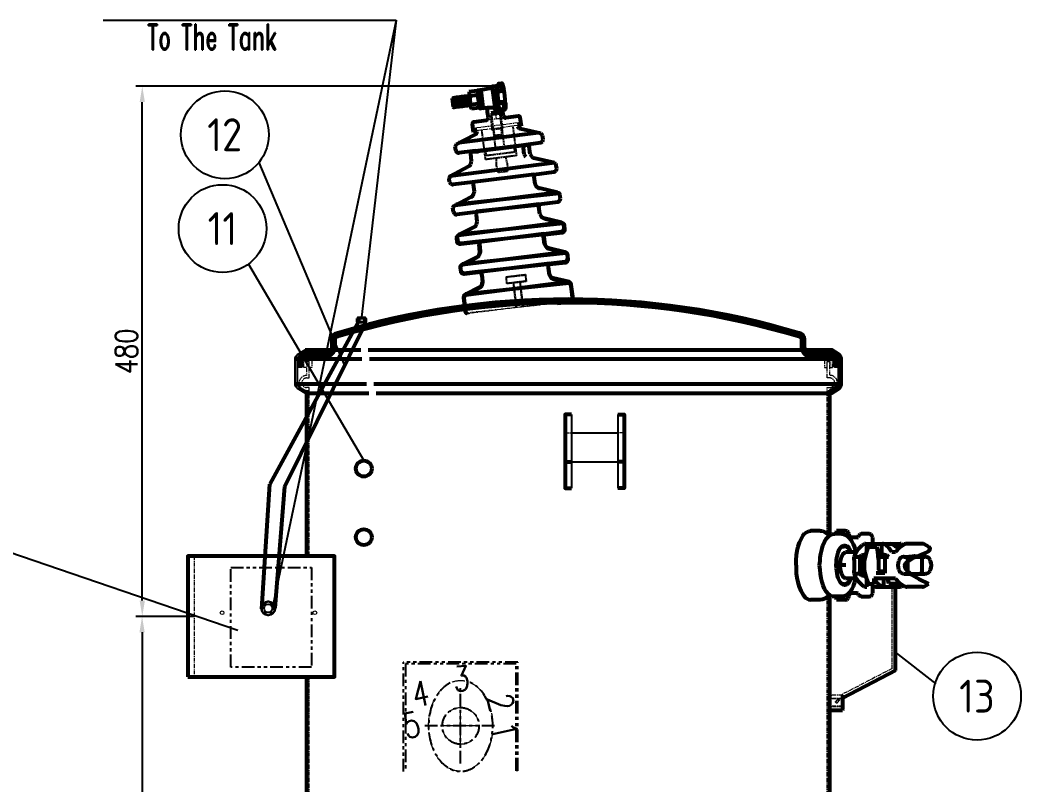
# Model space of a CAD drawing. Header units: millimetres. Extents: x 119255 to 123044, y -8474 to -5474.
# Drawn here: x 120710 to 121659, y -6863 to -6139 of the extents above; entities that cross this region are included whole.
import ezdxf
from ezdxf.enums import TextEntityAlignment as Align

# ---------------------------------------------------------------- set-up
doc = ezdxf.new("R2010")
doc.units = ezdxf.units.MM
doc.header["$LTSCALE"] = 3
for name, pattern in [('ACISOTGB', [9, 4, -1, 1, -1, 1, -1]), ('ACISOTGL', [3, 2, -1]), ('CENTER', [2, 1.25, -0.25, 0.25, -0.25]), ('HIDDEN', [0.375, 0.25, -0.125])]:
    doc.linetypes.add(name, pattern=pattern)
for name, color, linetype in [('2', 3, 'Continuous'), ('A', 3, 'Continuous'), ('D', 11, 'HIDDEN'), ('PL', 5, 'Continuous'), ('S', 254, 'Continuous')]:
    doc.layers.add(name, color=color, linetype=linetype)
for name, color, linetype, lineweight in [('图层1', 1, 'CENTER', 13), ('标注、文本', 3, 'Continuous', 25), ('粗实线', 4, 'Continuous', 53)]:
    doc.layers.add(name, color=color, linetype=linetype, lineweight=lineweight)
doc.styles.add('HC_GBDIM', font='romans', dxfattribs={"width": 0.667, "bigfont": 'gbcbig'})
doc.styles.add('ST_WIN', font='isocp2.shx', dxfattribs={"bigfont": 'hzdxfst.shx'})
doc.styles.add('TH_GBDIM', font='romans.shx', dxfattribs={"width": 0.8, "bigfont": 'gbcbig.shx'})
doc.styles.add('数字与字母', font='romand.shx', dxfattribs={"width": 0.8, "bigfont": 'hztxt.shx'})
doc.dimstyles.new('TH_GBDIM1', dxfattribs={"dimscale": 3, "dimtxt": 3.5, "dimasz": 2.5, "dimexe": 2, "dimexo": 0, "dimgap": 1.5, "dimtad": 1, "dimdec": 1, "dimzin": 0, "dimdsep": 46, "dimtxsty": 'TH_GBDIM', "dimcen": 2.5, "dimclrd": 3, "dimclre": 256, "dimclrt": 2, "dimadec": 0, "dimazin": 0, "dimtfac": 0.714286, "dimtdec": 1, "dimtmove": 0, "dimatfit": 3, "dimfxl": 1, "dimtzin": 0, "dimlwd": -1, "dimlwe": -1, "dimarcsym": 0})

# ---------------------------------------------------------------- blocks, each defined once
blk = doc.blocks.new('*D5')
at = {"layer": 'Defpoints', "color": 0, "transparency": 16777216}
for p in [(120875.49, -6703.82), (120826.11, -7139.46), (120875.49, -7139.46)]:
    blk.add_point(p, dxfattribs=at)
at = {"layer": '标注、文本', "transparency": 16777216}
for p, q in [((120875.49, -6703.82), (120820.11, -6703.82)), ((120875.49, -7139.46), (120820.11, -7139.46))]:
    blk.add_line(p, q, dxfattribs=at)
at = {"layer": '标注、文本', "color": 3, "transparency": 16777216}
blk.add_line((120826.11, -6718.82), (120826.11, -7124.46), dxfattribs=at)
for points in [[(120823.61, -6718.82), (120828.61, -6718.82), (120826.11, -6703.82)], [(120823.61, -7124.46), (120828.61, -7124.46), (120826.11, -7139.46)]]:
    blk.add_solid(points, dxfattribs=at)
at = {"layer": '标注、文本', "color": 2, "transparency": 16777216, "insert": (120811.11, -6921.64), "char_height": 21, "attachment_point": 5, "rotation": 90, "style": 'TH_GBDIM'}
blk.add_mtext('500', dxfattribs=at)
blk = doc.blocks.new('*D6')
at = {"layer": 'Defpoints', "color": 0, "transparency": 16777216}
for p in [(120826.29, -6201.75), (121158.51, -6201.75), (120869.49, -6703.82)]:
    blk.add_point(p, dxfattribs=at)
at = {"layer": '标注、文本', "transparency": 16777216}
for p, q in [((121158.51, -6201.75), (120820.29, -6201.75)), ((120869.49, -6703.82), (120820.29, -6703.82))]:
    blk.add_line(p, q, dxfattribs=at)
at = {"layer": '标注、文本', "color": 3, "transparency": 16777216}
blk.add_line((120826.29, -6688.82), (120826.29, -6216.75), dxfattribs=at)
for points in [[(120823.79, -6216.75), (120828.79, -6216.75), (120826.29, -6201.75)], [(120823.79, -6688.82), (120828.79, -6688.82), (120826.29, -6703.82)]]:
    blk.add_solid(points, dxfattribs=at)
at = {"layer": '标注、文本', "color": 2, "transparency": 16777216, "insert": (120811.29, -6452.79), "char_height": 21, "width": 172.582, "attachment_point": 5, "rotation": 90, "style": 'TH_GBDIM'}
blk.add_mtext('480', dxfattribs=at)
blk = doc.blocks.new('A$C67204ebe')
at = {"layer": 'D'}
for p, q in [((-38.76, 178.03), (-32.93, 147.35)), ((-30.99, 179.56), (-28.4, 166.43)), ((-41.31, 135.36), (-46.82, 163.25)), ((-35.6, 165), (-36.93, 164.74)), ((-34.32, 158.48), (-35.6, 165)), ((-28.4, 166.43), (-28.94, 166.32)), ((-28.94, 166.32), (-27.65, 159.8)), ((-28.4, 166.43), (-28.15, 166.47)), ((-28.15, 166.47), (-24.7, 148.97)), ((-17.89, 168.96), (-12.39, 141.06)), ((-27.65, 159.8), (-34.32, 158.48)), ((-12.39, 141.06), (-41.31, 135.36)), ((-6.94, 20.78), (-2.36, -2.41)), ((-0.79, 21.99), (3.78, -1.19))]:
    blk.add_line(p, q, dxfattribs=at)
for points in [[(-35.61, 182.6), (-39.08, 179.55), (-38.76, 178.03), (-30.99, 179.56), (-31.29, 181.08), (-30.99, 179.56), (-30.2, 179.72), (-27.61, 166.58), (-26.67, 165.95), (-37.56, 163.8), (-36.93, 164.74), (-39.52, 177.88), (-38.76, 178.03)], [(-22.59, 139.05), (-22.37, 137.92), (-20.82, 133.44), (-20.2, 130.3), (-19.94, 127.7), (-19.93, 125.57), (-28.46, 123.89), (-29.61, 126.87), (-30.41, 129.92), (-30.85, 133.57), (-30.9, 136.24), (-31.12, 137.37)]]:
    blk.add_lwpolyline(points, dxfattribs=at)
blk.add_lwpolyline([(-23.08, 147.76), (-34.11, 145.59), (-41.32, 144.16, 0.282875), (-41.88, 143.65, 0.11185), (-41.9, 143.24), (-41.12, 139.26), (-14.06, 144.6), (-14.84, 148.57, 0.414214), (-15.78, 149.2), (-23.16, 147.77)], format="xyb", dxfattribs=at)
blk.add_lwpolyline([(3.86, 29.38), (5.09, 23.15), (-12.85, 19.61), (-14.08, 25.84)], close=True, dxfattribs=at)
for centre, start, end in [((-34.4, 147.06), 281.16, 11.16), ((-23.23, 149.26), 191.16, 281.16)]:
    blk.add_arc(centre, 1.5, start, end, dxfattribs=at)
at = {"layer": '图层1'}
for p, q in [((-35.61, 182.6), (-33.98, 174.34)), ((-12.53, 172.21), (-53.05, 164.36)), ((-24.96, 176.12), (-43, 172.56)), ((-33.98, 174.34), (-24.96, 176.12)), ((-12.89, 169.94), (-13.31, 172.06)), ((-11.87, 168.87), (-12.53, 172.21)), ((-53.05, 164.36), (-52.36, 160.88)), ((-52.26, 164.52), (-51.82, 162.26)), ((-51.82, 162.26), (-12.89, 169.94)), ((36.37, 5.25), (-48.23, -11.46))]:
    blk.add_line(p, q, dxfattribs=at)
at = {"layer": '粗实线', "ltscale": 2}
for p, q in [((-53.93, 199.56), (-61.14, 198.14)), ((-39.91, 203.86), (-36.14, 185.3)), ((-76.9, 191.06), (-75.29, 182.87)), ((-76.38, 190.71), (-74.14, 183.42)), ((-75.75, 191.61), (-73.23, 182.82)), ((-74.86, 191), (-72.61, 183.76)), ((-74.23, 191.94), (-71.67, 183.13)), ((-73.29, 191.31), (-71.09, 184.06)), ((-72.73, 192.21), (-70.14, 183.43)), ((-71.77, 191.61), (-69.52, 184.37)), ((-71.14, 192.55), (-68.58, 183.74)), ((-70.2, 191.92), (-68, 184.67)), ((-69.61, 192.85), (-66.96, 184.1)), ((-68.68, 192.22), (-66.45, 184.97)), ((-68.05, 193.16), (-65.49, 184.35)), ((-67.11, 192.53), (-64.91, 185.28)), ((-66.49, 193.43), (-63.96, 184.65)), ((-65.59, 192.83), (-63.35, 185.59)), ((-64.96, 193.77), (-62.41, 184.96)), ((-61.83, 185.89), (-64.02, 193.14)), ((-63.44, 194.07), (-60.89, 185.26)), ((-62.5, 193.44), (-60.26, 186.19)), ((-61.84, 194.39), (-59.32, 185.57)), ((-61.14, 198.14), (-61.32, 196.48)), ((-61.32, 196.48), (-60.35, 194.17)), ((-53.15, 195.59), (-60.35, 194.17)), ((-52.1, 192.85), (-49.34, 191)), ((-34.52, 194.1), (-33.22, 187.51)), ((-51.57, 187.6), (-58.78, 186.18)), ((-50.79, 183.63), (-57.99, 182.21)), ((-36.14, 185.3), (-35.73, 184.51)), ((-33.22, 187.51), (-33.53, 189.07)), ((-33.53, 189.07), (-33.53, 189.07)), ((-27.36, 177.68), (-28.08, 181.33)), ((-54.86, 170.22), (-43, 172.56)), ((-42.15, 178.56), (-42.47, 180.19)), ((-41.43, 174.91), (-42.15, 178.56)), ((-13.15, 178.45), (-25.01, 176.11)), ((-9.71, 169.3), (-11.27, 177.19)), ((6.57, 163.9), (-67.58, 149.27)), ((-54.57, 160.45), (-56.12, 168.34)), ((-13.13, 168.62), (-9.71, 169.3)), ((9.26, 163.47), (-10.62, 166.67)), ((11.67, 158.24), (10.9, 161.9)), ((-69.91, 147.85), (-52.73, 158.37)), ((-0.95, 152.14), (-57.13, 141.03)), ((-51.15, 161.12), (-54.57, 160.45)), ((-51.36, 142.9), (-5.91, 151.86)), ((-6.01, 151.84), (9.47, 154.95)), ((-70.15, 142.09), (-70.82, 145.78)), ((-51.36, 142.9), (-66.86, 139.89)), ((-5.1, 143.03), (-6.37, 149)), ((0.51, 143.67), (-0.94, 150.67)), ((24.04, 136.7), (-73.56, 117.45)), ((-54.44, 132.83), (-55.75, 139.85)), ((24.04, 136.7), (4.36, 139.95)), ((26.48, 131.59), (25.93, 134.37)), ((-73.56, 117.45), (-56.58, 127.93)), ((5.63, 124.46), (-52.16, 113.03)), ((5.63, 124.46), (23.91, 128.07)), ((-73.87, 111.79), (-74.42, 114.58)), ((7.02, 115.62), (5.64, 122.07)), ((-51.87, 113.12), (-70.16, 109.51)), ((28.79, 109.01), (-67.44, 90.03)), ((-49.8, 104.41), (-50.98, 110.9)), ((28.79, 109.01), (11.4, 111.75)), ((31.96, 103.53), (31.19, 107.2)), ((-67.44, 90.03), (-52.38, 99.16)), ((12.21, 96.78), (-47.37, 85.01)), ((12.21, 96.78), (29.76, 100.27)), ((-68.29, 83.75), (-68.96, 87.44)), ((13.53, 87.51), (12.14, 94.02)), ((-47.45, 85.01), (-65.01, 81.57)), ((34.68, 80.97), (-62.23, 61.85)), ((-45.15, 75.94), (-46.34, 82.48)), ((18.8, 69.05), (-42.23, 56.98)), ((39.81, 53.18), (-56.42, 34.19)), ((26.11, 41.5), (-37.46, 28.96)), ((45.69, 25.18), (-51.23, 6.06))]:
    blk.add_line(p, q, dxfattribs=at)
for points in [[(-50.98, 200.6), (-53.53, 200.1), (-50.21, 183.29), (-47.67, 183.84)], [(-35.73, 183.19), (-35.61, 182.6), (-31.29, 181.08), (-39.08, 179.55)]]:
    blk.add_lwpolyline(points, dxfattribs=at)
for points in [[(-42.47, 180.19), (-42.92, 182.48, 0.216454), (-43.8, 183.71, 0.14676), (-45.27, 184.06), (-47.08, 183.7, -0.216222), (-47.67, 183.84, -0.128385), (-48.01, 184.28), (-51.13, 200.07, -0.236321), (-50.98, 200.6, -0.137645), (-50.38, 200.99), (-40.48, 203.39, 0.118082), (-40.15, 203.56, 0.239241), (-39.88, 204.22, -0.185592), (-39.72, 204.74, -0.149289), (-39.28, 205.05), (-33.83, 206.13), (-34.12, 207.55, -0.162586), (-34.07, 207.86, -0.235181), (-33.63, 208.2), (-31.33, 208.66, -0.193012), (-30.8, 208.56, -0.216479), (-30.65, 208.33), (-29.5, 205.05), (-28.8, 202.54, -0.305966), (-29.2, 201.34, -0.211517), (-30.09, 201.12), (-33.79, 200.23, 0.124352), (-34.88, 199.66), (-33.31, 191.05, 0.232484), (-32.32, 189.92, 0.137631), (-31.19, 189.64), (-29.76, 189.87, -0.226514), (-28.41, 189.47, -0.129294), (-27.38, 185.8)], [(-50.38, 200.99), (-50.32, 200.7), (-50.34, 200.22), (-47.22, 184.39), (-47.04, 184.01), (-46.18, 183.88, -0.005437), (-42.81, 184.49, -0.020315), (-39, 184.79, -0.072791), (-37.05, 184.71, -0.141507), (-36.21, 184.11, -0.078582), (-35.73, 183.19, -0.389074)], [(-34.52, 194.1), (-35.72, 200.18), (-35.82, 200.69, -0.078909), (-35.85, 201.65, -0.002455), (-35.74, 202.57, -0.104269), (-35.26, 203.94, -0.067748), (-33.77, 205.78, -0.137062), (-32.75, 206.31, -0.250439), (-31.86, 206.06, -0.064304), (-31.28, 205.33, -0.207145), (-30.96, 202.9, -0.182921), (-31.64, 201.97, -0.000416), (-33.21, 201.56, 0.26878), (-34.88, 199.66, 0.499102)], [(-33.87, 190.8), (-33.22, 187.51, 0.188465), (-31.55, 184.9, 0.125485), (-29.48, 184.07, 0.148052), (-27.95, 184.32, 0.261104), (-27.38, 185.8, 0.829827)], [(-32.94, 190.51), (-27.99, 191.49, -0.202073), (-26.98, 191.28, -0.189452), (-26.41, 190.43, -0.036985), (-25.98, 184.14, 0.140434)], [(-28.08, 181.33), (-28.43, 183.38), (-26.28, 183.83, 0.076742), (-26.14, 183.88, 0.221032), (-25.98, 184.14, 59.233366)], [(23.87, 55.74, -0.200811), (21.55, 57.18, -0.016019), (20.03, 59.46), (18.59, 66.49, -0.126731), (18.66, 67.77, 0.095852), (18.8, 69.05), (34.93, 72.23, 0.198563), (36.97, 73.59, 0.178497), (37.47, 75.63), (36.81, 78.94, 0.197282), (35.98, 80.2, 0.032544), (34.68, 80.97), (17.37, 83.79)], [(-42.65, 42.61, 0.200811), (-41.05, 44.83, 0.016019), (-40.51, 47.52), (-41.85, 54.56, 0.126731), (-42.4, 55.73, -0.095852), (-43.02, 56.85), (-59.14, 53.67, -0.198563), (-61.55, 54.15, -0.178497), (-62.78, 55.86), (-63.44, 59.17, -0.197282), (-63.14, 60.65, -0.032544), (-62.23, 61.85), (-47.29, 71.04)], [(36.37, 5.25), (49.57, 7.83, 0.264751), (50.38, 8.52, 0.085218), (50.55, 9.55), (47.95, 22.75, 0.130917), (47.27, 24.14, 0.137977), (45.69, 25.18), (30.37, 27.68, -0.196911), (28.04, 29.12, -0.024375), (26.53, 31.41), (25.15, 37.91, -0.086896), (25.08, 39.65, -0.031016), (25.43, 41.38), (40.77, 44.43, 0.221746), (42.45, 45.66, 0.093612), (43, 47.34), (42.32, 51.03, 0.224627), (41.2, 52.59, 0.05176), (39.81, 53.18), (23.87, 55.74)], [(-48.23, -11.46), (-48.23, -11.46, -0.264751), (-49.24, -11.13, -0.085218), (-49.79, -10.25), (-52.4, 2.95, -0.130917), (-52.3, 4.5, -0.137977), (-51.23, 6.06), (-38.01, 14.19, 0.196911), (-36.4, 16.41, 0.024375), (-35.87, 19.1), (-37.06, 25.64, 0.086896), (-37.66, 27.27, 0.031016), (-38.64, 28.74), (-53.99, 25.73, -0.221746), (-56.01, 26.24, -0.093612), (-57.16, 27.58), (-57.93, 31.25, -0.224627), (-57.48, 33.12, -0.05176), (-56.42, 34.19), (-42.65, 42.61)]]:
    blk.add_lwpolyline(points, format="xyb", dxfattribs=at)
for centre, radius, start, end in [((-57.31, 196.83), 4.34, 343.39929, 38.92071), ((-34.43, 201.61), 1.52, 294.65341, 2.43311), ((-80.87, 185.97), 54.64, 4.67536, 17.64464), ((-56.97, 196.9), 4.35, 163.43129, 218.88871), ((-43.52, 193.34), 16.85, 177.17429, 205.14571), ((-68.38, 188.44), 16.83, 357.15819, 25.16181), ((-31.82, 189.41), 1.26, 14.65534, 93.80155), ((-54.61, 184.94), 4.35, 163.43129, 218.88871), ((-54.95, 184.87), 4.34, 343.3994, 38.92053), ((-43.35, 174.35), 1.82, 281.16, 330.05544), ((-44.05, 174.75), 2.63, 330.05544, 3.41055), ((-24.87, 178.53), 2.63, 198.90945, 232.26456), ((-25.36, 177.9), 1.82, 232.26456, 281.16), ((-12.93, 176.6), 1.86, 59.07931, 96.53076), ((-12.75, 176.9), 1.51, 11.16, 59.07931), ((-54.64, 168.63), 1.51, 143.24069, 191.16), ((-54.36, 168.42), 1.86, 105.78924, 143.24069), ((-10.33, 169.7), 3, 201.09295, 238.819), ((-10.06, 170.15), 3.52, 238.819, 260.83793), ((12.16, 166.3), 4.06, 224.35382, 242.44853), ((9.74, 161.66), 1.18, 11.92549, 62.44853), ((-54.57, 161.37), 3.52, 301.48207, 323.501), ((-54.15, 161.06), 3, 323.501, 1.22705), ((-6.61, 151.88), 0.599, 334.93182, 356.47929), ((2.36, 151.44), 3.38, 168.10436, 184.7855), ((8.97, 157.44), 2.54, 281.34168, 330.43717), ((7.85, 158.07), 3.83, 330.43717, 2.42947), ((-69.66, 145.99), 1.18, 139.87147, 190.39451), ((-73.67, 149.37), 4.06, 319.87147, 337.96618), ((-50.82, 143.16), 0.599, 205.84071, 227.38818), ((-54.04, 139.66), 4.16, 10.27593, 47.38818), ((-2.3, 149.87), 4.16, 154.93182, 192.04407), ((7.31, 148.91), 13.73, 205.36936, 217.4953), ((3.08, 151.5), 4.11, 184.7855, 191.76167), ((18.91, 154.01), 21.1, 209.33822, 216.79252), ((-66.55, 143.4), 3.83, 199.89053, 231.88283), ((-67.34, 142.38), 2.54, 231.88283, 280.97832), ((-59.1, 139.32), 3.38, 17.5345, 34.21564), ((-59.79, 139.1), 4.11, 10.55833, 17.5345), ((-75.38, 135.41), 21.1, 345.52748, 352.98178), ((4.95, 143.57), 3.67, 216.79252, 260.6372), ((22.29, 133.2), 3.92, 40.98291, 63.38636), ((22.97, 133.79), 3.02, 11.16, 40.98291), ((-58.51, 131.05), 3.67, 301.6828, 345.52748), ((10.75, 123.34), 5.24, 167.6316, 180.80245), ((23.29, 131.21), 3.21, 281.16, 325.41084), ((23.29, 131.21), 3.21, 325.41084, 6.68919), ((-71.46, 115.16), 3.02, 161.33709, 191.16), ((-70.6, 114.87), 3.92, 138.93364, 161.33709), ((11.66, 123.35), 6.15, 180.80245, 192.0282), ((15.3, 119.37), 9.1, 204.36994, 221.71685), ((-70.78, 112.66), 3.21, 195.63081, 236.90916), ((-70.78, 112.66), 3.21, 236.90916, 281.16), ((-56.18, 110.13), 5.24, 21.51755, 34.6884), ((-57.03, 109.8), 6.15, 10.2918, 21.51755), ((-58.89, 104.73), 9.1, 340.60315, 357.95006), ((12.15, 116.56), 4.88, 221.71685, 261.07914), ((31.23, 113.62), 5.21, 242.13656, 254.88595), ((29.39, 106.82), 1.84, 11.92084, 74.88595), ((-54.91, 103.33), 4.88, 301.24086, 340.60315), ((20.37, 95.02), 8.34, 167.83627, 177.61383), ((17.44, 95.14), 5.41, 177.61383, 192.02578), ((29.25, 102.79), 2.58, 281.24066, 329.31778), ((28.39, 103.31), 3.59, 329.31778, 3.52725), ((-67.16, 87.77), 1.84, 127.43405, 190.39916), ((-71.44, 93.37), 5.21, 307.43405, 320.18344), ((113.9, 153.71), 120.23, 213.40703, 214.70948), ((-64.89, 84.91), 3.59, 198.79275, 233.00222), ((-65.5, 84.1), 2.58, 233.00222, 281.07934), ((-54.33, 80.29), 8.34, 24.70617, 34.48373), ((-51.66, 81.51), 5.41, 10.29422, 24.70617), ((-163.14, 99.06), 120.23, 347.61052, 348.91297), ((17.93, 87.24), 3.49, 214.70948, 260.73725), ((-49.12, 74.01), 3.49, 301.58275, 347.61052)]:
    blk.add_arc(centre, radius, start, end, dxfattribs=at)
for points in [[(-60.35, 194.17), (-61, 193.98), (-61.87, 194.38), (-62.5, 193.44), (-63.44, 194.07), (-64.02, 193.14), (-64.96, 193.77), (-65.59, 192.83), (-66.55, 193.43), (-67.11, 192.53), (-68.05, 193.16), (-68.68, 192.22), (-69.62, 192.85), (-70.2, 191.92), (-71.14, 192.55), (-71.77, 191.61), (-72.73, 192.21), (-73.29, 191.31), (-74.23, 191.94), (-74.86, 191), (-75.81, 191.6), (-76.38, 190.71), (-76.9, 191.06)], [(-58.8, 186.09), (-59.32, 185.57), (-60.26, 186.19), (-60.89, 185.26), (-61.83, 185.89), (-62.41, 184.96), (-63.35, 185.59), (-63.98, 184.65), (-64.91, 185.28), (-65.49, 184.35), (-66.43, 184.98), (-67.06, 184.04), (-68, 184.67), (-68.58, 183.74), (-69.52, 184.37), (-70.15, 183.43), (-71.11, 184.03), (-71.67, 183.13), (-72.61, 183.76), (-73.24, 182.82), (-74.2, 183.42), (-74.79, 182.54), (-75.29, 182.87)], [(-35.73, 184.51), (-34.2, 183.95), (-31.81, 183.71), (-30.19, 183.77), (-28.61, 184.03)]]:
    blk.add_spline(points, degree=3, dxfattribs=at)

msp = doc.modelspace()

# ---------------------------------------------------------------- linework, layer by layer
at = {"color": 7, "linetype": 'Continuous', "lineweight": 15}
for centre in [(120901.91, -6700.35), (120989.91, -6700.35)]:
    msp.add_circle(centre, 1.75, dxfattribs=at)
at = {"layer": '2', "linetype": 'Continuous'}
msp.add_lwpolyline([(120981.66, -6453.16), (120974.57, -6457.59, 0.258618), (120973.16, -6460.14), (120973.16, -6483.69, 0.258618), (120974.57, -6486.23), (120981.66, -6490.66), (120980.6, -6492.36), (120973.51, -6487.93, -0.258618), (120971.16, -6483.69), (120971.16, -6460.14, -0.258618), (120973.51, -6455.9), (120980.6, -6451.47)], format="xyb", close=True, dxfattribs=at)
at = {"layer": 'A'}
msp.add_line((121578.55, -6767.58), (121540.2, -6737.65), dxfattribs=at)
for centre in [(120904.56, -6247.71), (120902.38, -6336.55), (121617.44, -6779.25)]:
    msp.add_circle(centre, 41.58, dxfattribs=at)
at = {"layer": 'D'}
for p, q in [((121177.86, -6387.94), (121180.4, -6411.44)), ((121184.09, -6387.27), (121186.63, -6410.77))]:
    msp.add_line(p, q, dxfattribs=at)
msp.add_lwpolyline([(121189.37, -6380.32), (121190.05, -6386.63), (121171.87, -6388.59), (121171.19, -6382.28)], close=True, dxfattribs=at)
at = {"layer": 'PL', "color": 7, "ltscale": 0.5}
msp.add_lwpolyline([(120945.62, -6689.37), (120951.42, -6692.72), (120951.42, -6699.41), (120945.62, -6702.76), (120939.82, -6699.41), (120939.82, -6692.72)], close=True, dxfattribs=at)
for radius in [6.7, 3.94]:
    msp.add_circle((120945.62, -6696.07), radius, dxfattribs=at)
at = {"layer": '图层1'}
for p, q in [((121219.65, -6407.19), (121133.92, -6416.47)), ((120981.95, -6462.57), (120981.95, -6475.57)), ((121477.94, -6475.48), (121477.94, -6462.48)), ((121227.05, -6529.98), (121233.05, -6529.98)), ((121283.05, -6529.98), (121277.05, -6529.98)), ((120875.49, -6646.82), (120875.49, -6760.82)), ((121536.87, -6753.09), (121536.87, -6675.84)), ((121536.87, -6753.09), (121488.32, -6778.24)), ((121479.74, -6778.24), (121477.94, -6780.04)), ((121490.12, -6781.43), (121477.94, -6781.43)), ((121489.92, -6781.83), (121477.94, -6781.83)), ((121489.92, -6778.24), (121479.74, -6778.24)), ((121485.53, -6781.83), (121483.33, -6784.63)), ((121484.93, -6785.63), (121487.92, -6781.83)), ((121485.93, -6782.23), (121485.73, -6782.43)), ((121486.13, -6782.23), (121485.93, -6782.23)), ((121486.52, -6782.63), (121486.13, -6782.23)), ((121489.92, -6778.24), (121490.12, -6778.44)), ((121490.12, -6781.43), (121489.92, -6781.83)), ((121489.92, -6788.82), (121489.92, -6781.83)), ((121489.92, -6788.82), (121477.94, -6788.82)), ((121490.12, -6789.22), (121477.94, -6789.22)), ((121479.74, -6792.41), (121477.94, -6790.42)), ((121483.53, -6784.43), (121483.33, -6784.63)), ((121483.33, -6784.63), (121483.33, -6784.43)), ((121483.33, -6784.63), (121483.33, -6784.43)), ((121483.33, -6784.83), (121483.33, -6784.63)), ((121483.33, -6784.63), (121484.73, -6785.82)), ((121483.73, -6785.43), (121483.33, -6785.03)), ((121483.73, -6784.03), (121483.53, -6784.43)), ((121484.13, -6783.83), (121483.73, -6784.03)), ((121484.13, -6785.63), (121483.73, -6785.43)), ((121484.33, -6783.43), (121484.13, -6783.83)), ((121484.33, -6785.82), (121484.13, -6785.63)), ((121484.93, -6782.83), (121484.33, -6783.43)), ((121484.73, -6785.82), (121484.33, -6785.82)), ((121484.73, -6785.82), (121484.73, -6785.63)), ((121484.73, -6785.82), (121484.93, -6785.82)), ((121485.13, -6782.83), (121484.93, -6782.83)), ((121484.93, -6785.63), (121485.33, -6785.23)), ((121484.93, -6785.82), (121484.93, -6785.63)), ((121485.33, -6782.63), (121485.13, -6782.83)), ((121485.53, -6782.43), (121485.33, -6782.63)), ((121485.73, -6782.43), (121485.53, -6782.43)), ((121485.53, -6784.83), (121485.73, -6784.63)), ((121485.73, -6784.43), (121485.93, -6784.23)), ((121485.73, -6784.63), (121485.73, -6784.43)), ((121485.93, -6784.03), (121486.13, -6783.83)), ((121485.93, -6784.23), (121485.93, -6784.03)), ((121486.13, -6783.63), (121486.33, -6783.43)), ((121486.13, -6783.83), (121486.13, -6783.63)), ((121486.33, -6783.03), (121486.52, -6782.83)), ((121486.33, -6783.43), (121486.33, -6783.03)), ((121486.52, -6782.83), (121486.52, -6782.63)), ((121490.12, -6789.22), (121489.92, -6788.82))]:
    msp.add_line(p, q, dxfattribs=at)
for points in [[(120981.95, -6462.57), (120981.95, -6468.07), (120979.45, -6468.07), (120979.45, -6461.32, -1), (120986.95, -6461.32), (120986.95, -6468.07), (120984.45, -6468.07), (120984.45, -6462.57)], [(121477.94, -6462.48), (121477.94, -6467.98), (121480.44, -6467.98), (121480.44, -6461.23, 1), (121472.94, -6461.23), (121472.94, -6467.98), (121475.44, -6467.98), (121475.44, -6462.48)]]:
    msp.add_lwpolyline(points, format="xyb", close=True, dxfattribs=at)
for points in [[(120984.44, -6646.82), (120984.44, -6486.98), (120981.94, -6486.98, -1), (120981.94, -6477.98), (120984.44, -6477.98), (120984.44, -6462.48)], [(121475.44, -6625.53), (121475.44, -6486.98), (121477.94, -6486.98, 1), (121477.94, -6477.98), (121475.44, -6477.98), (121475.44, -6462.48)]]:
    msp.add_lwpolyline(points, format="xyb", dxfattribs=at)
msp.add_lwpolyline([(121008.49, -6760.82), (121008.49, -6760.82), (121008.49, -6646.82), (121008.49, -6646.82)], close=True, dxfattribs=at)
for points in [[(121475.44, -7304.59), (121475.44, -6685.23)], [(120984.44, -7082.46), (120984.44, -6760.82)]]:
    msp.add_lwpolyline(points, dxfattribs=at)
for centre, start, end in [((120981.95, -6482.57), 90, 270), ((121477.94, -6482.48), 270, 90)]:
    msp.add_arc(centre, 7, start, end, dxfattribs=at)
at = {"layer": '标注、文本'}
for p, q in [((120789.11, -6139.06), (121066.83, -6139.06)), ((121066.83, -6139.06), (120948.93, -6698.2)), ((121066.83, -6139.06), (121034.01, -6420.34)), ((120936.79, -6273.97), (121018.03, -6466.08)), ((120926.83, -6370.18), (121036.29, -6556.28)), ((121032.17, -6421.81), (121032.17, -6424.7)), ((121036.1, -6421.81), (121036.1, -6424.7)), ((121233.05, -6512.48), (121233.05, -6582.48)), ((121277.05, -6512.48), (121277.05, -6582.48)), ((121233.05, -6529.98), (121277.05, -6529.98)), ((121233.05, -6557.48), (121277.05, -6557.48)), ((120630.22, -6618.71), (120916.75, -6716.85))]:
    msp.add_line(p, q, dxfattribs=at)
at = {"layer": '标注、文本', "color": 8, "linetype": 'ACISOTGB'}
for p, q in [((121182.05, -6747.21), (121073.97, -6747.21)), ((121073.97, -6850.7), (121073.97, -6747.21)), ((121180.55, -6748.71), (121075.84, -6748.71)), ((121075.84, -6748.71), (121075.84, -6850.7)), ((121180.55, -6748.71), (121075.84, -6748.71)), ((121075.84, -6748.71), (121075.84, -6850.7)), ((121180.55, -6849.82), (121180.55, -6748.71)), ((121180.55, -6849.82), (121180.55, -6748.71)), ((121182.05, -6849.82), (121182.05, -6747.21)), ((121182.05, -6849.82), (121182.05, -6747.21)), ((121128.01, -6843.08), (121128.01, -6771.74)), ((121159.98, -6807.41), (121093.65, -6807.41))]:
    msp.add_line(p, q, dxfattribs=at)
at = {"layer": '标注、文本'}
for points in [[(121029.56, -6421.81), (121038.47, -6421.81), (121038.47, -6424.7), (121029.56, -6424.7)], [(121030.26, -6424.7), (121038.01, -6424.7), (121038.01, -6425.66), (121030.26, -6425.66)]]:
    msp.add_lwpolyline(points, close=True, dxfattribs=at)
for points in [[(121030.44, -6425.89), (121030.44, -6420.34), (121037.59, -6420.34), (121037.59, -6429.06), (121036.33, -6429.06)], [(121030.44, -6425.89), (121030.44, -6420.34), (121037.59, -6420.34), (121037.59, -6429.06), (121036.33, -6429.06)], [(121030.56, -6425.66), (121030.56, -6424.7), (121037.71, -6424.7), (121037.71, -6428.1)]]:
    msp.add_lwpolyline(points, dxfattribs=at)
at = {"layer": '标注、文本', "color": 8, "linetype": 'ACISOTGB'}
msp.add_lwpolyline([(120910.17, -6657.36), (120986.62, -6657.36), (120986.62, -6751.93), (120910.17, -6751.93)], close=True, dxfattribs=at)
msp.add_circle((121128.01, -6807.41), 17.37, dxfattribs=at)
msp.add_ellipse((121128.01, -6807.41), major_axis=(0, -43), ratio=0.707107, start_param=3.471628, end_param=9.222228, dxfattribs=at)
at = {"layer": '粗实线', "ltscale": 2}
for p, q in [((121221.15, -6303.16), (121123.63, -6313.68)), ((121203.56, -6313.9), (121143.18, -6320.43)), ((121224.57, -6331.61), (121126.36, -6342.21)), ((121207.71, -6342.1), (121145.87, -6348.8)), ((121227.26, -6359.74), (121129.74, -6370.27)), ((121212.59, -6370.19), (121148.17, -6377.14)), ((121230.68, -6388.15), (121132.46, -6398.75)), ((121030.56, -6425.66), (120947.25, -6578.48)), ((120961.33, -6580.75), (121038.01, -6425.66)), ((120980.6, -6451.47), (121033.32, -6451.47)), ((121040.46, -6451.38), (121479.3, -6451.38)), ((121034.49, -6460.14), (120971.16, -6460.14)), ((121488.74, -6460.05), (121041.62, -6460.05)), ((120971.16, -6483.69), (121038.73, -6483.69)), ((121045.86, -6483.6), (121488.74, -6483.6)), ((120980.59, -6492.27), (121040.84, -6492.27)), ((120981.95, -6489.57), (120981.95, -6646.91)), ((121047.98, -6492.27), (121479.3, -6492.27)), ((121477.94, -6626.99), (121477.94, -6489.48)), ((121227.05, -6557.48), (121233.05, -6557.48)), ((121283.05, -6557.48), (121277.05, -6557.48)), ((120939.53, -6696.59), (120947.25, -6578.48)), ((120952.3, -6695.98), (120961.33, -6580.75)), ((121449.27, -6633.92), (121450.6, -6630.6)), ((121450.6, -6630.6), (121452.27, -6627.6)), ((121452.27, -6627.6), (121453.93, -6625.27)), ((121453.93, -6625.27), (121455.93, -6623.94)), ((121455.93, -6623.94), (121457.92, -6622.95)), ((121457.92, -6622.95), (121459.58, -6622.61)), ((121468.56, -6622.61), (121459.58, -6622.61)), ((121468.56, -6622.61), (121470.89, -6622.61)), ((121470.89, -6622.61), (121472.89, -6623.61)), ((121472.89, -6623.61), (121475.22, -6625.27)), ((121475.22, -6625.27), (121477.22, -6627.6)), ((121489.2, -6625.6), (121482.21, -6625.6)), ((121484.2, -6622.61), (121483.87, -6625.6)), ((121492.52, -6622.61), (121484.2, -6622.61)), ((121494.18, -6622.95), (121492.52, -6622.61)), ((121495.19, -6623.94), (121494.18, -6622.95)), ((121495.85, -6625.6), (121495.19, -6623.94)), ((121495.85, -6626.61), (121495.85, -6625.6)), ((121495.85, -6626.61), (121496.51, -6628.27)), ((121496.51, -6628.27), (121497.84, -6628.93)), ((121503.5, -6628.93), (121497.84, -6628.93)), ((121503.5, -6628.93), (121504.83, -6628.6)), ((121504.83, -6628.6), (121505.5, -6627.27)), ((121506.16, -6626.27), (121505.5, -6627.27)), ((121507.49, -6625.6), (121506.16, -6626.27)), ((121515.14, -6625.6), (121507.49, -6625.6)), ((121516.81, -6626.27), (121515.14, -6625.6)), ((121517.8, -6627.27), (121516.81, -6626.27)), ((121518.47, -6628.93), (121517.8, -6627.27)), ((121518.47, -6634.92), (121518.47, -6628.93)), ((121446.94, -6641.57), (121447.94, -6637.58)), ((121447.94, -6637.58), (121449.27, -6633.92)), ((121489.86, -6637.58), (121489.2, -6637.58)), ((121489.53, -6637.58), (121489.86, -6637.58)), ((121492.85, -6637.58), (121491.52, -6637.58)), ((121491.85, -6636.59), (121492.52, -6636.59)), ((121492.52, -6636.59), (121493.85, -6636.92)), ((121494.18, -6638.25), (121492.85, -6637.58)), ((121493.85, -6636.92), (121495.19, -6637.92)), ((121495.52, -6639.24), (121494.18, -6638.25)), ((121495.19, -6637.92), (121496.18, -6639.58)), ((121497.51, -6642.57), (121495.52, -6639.24)), ((121496.18, -6639.58), (121497.51, -6641.57)), ((121508.16, -6636.59), (121504.5, -6640.25)), ((121510.49, -6635.25), (121508.16, -6636.59)), ((121510.82, -6634.92), (121510.49, -6635.25)), ((121511.82, -6634.92), (121510.82, -6634.92)), ((121511.81, -6634.92), (121544.42, -6634.92)), ((121512.82, -6642.24), (121512.82, -6634.92)), ((121512.82, -6642.24), (121514.48, -6637.92)), ((121514.48, -6637.92), (121522.47, -6637.92)), ((121522.47, -6637.92), (121522.47, -6638.91)), ((121523.46, -6642.24), (121522.47, -6637.92)), ((121522.47, -6638.91), (121522.8, -6639.58)), ((121522.8, -6639.58), (121523.13, -6640.58)), ((121527.12, -6645.23), (121527.12, -6634.92)), ((121528.79, -6634.92), (121527.79, -6634.92)), ((121529.45, -6635.25), (121528.79, -6634.92)), ((121531.44, -6636.59), (121529.45, -6635.25)), ((121533.44, -6638.25), (121531.44, -6636.59)), ((121535.1, -6640.25), (121533.44, -6638.25)), ((121536.44, -6635.25), (121534.77, -6634.92)), ((121538.77, -6636.59), (121536.44, -6635.25)), ((121539.76, -6637.25), (121538.77, -6636.59)), ((121540.43, -6637.92), (121539.76, -6637.25)), ((121544.09, -6638.58), (121540.1, -6642.9)), ((121540.43, -6637.92), (121541.76, -6637.92)), ((121542.43, -6639.91), (121541.76, -6637.92)), ((121543.42, -6638.91), (121543.42, -6634.92)), ((121549.08, -6635.25), (121544.09, -6638.58)), ((121545.42, -6634.92), (121544.42, -6634.92)), ((121545.75, -6635.25), (121545.42, -6634.92)), ((121547.08, -6636.25), (121545.75, -6635.25)), ((121549.75, -6634.92), (121549.08, -6635.25)), ((121550.74, -6634.92), (121549.75, -6634.92)), ((121565.72, -6634.92), (121550.74, -6634.92)), ((121566.71, -6634.92), (121565.72, -6634.92)), ((121567.38, -6635.25), (121566.71, -6634.92)), ((121445.94, -6650.56), (121446.28, -6645.9)), ((121446.28, -6645.9), (121446.94, -6641.57)), ((121502.84, -6642.9), (121492.85, -6642.9)), ((121497.51, -6641.57), (121497.84, -6642.9)), ((121497.51, -6642.9), (121497.51, -6642.57)), ((121501.83, -6644.9), (121500.84, -6647.23)), ((121500.84, -6647.23), (121505.83, -6647.23)), ((121504.5, -6640.25), (121501.83, -6644.9)), ((121505.83, -6647.23), (121507.82, -6645.9)), ((121508.83, -6647.9), (121507.49, -6650.23)), ((121507.82, -6645.9), (121509.16, -6645.57)), ((121511.67, -6647.18), (121508.83, -6647.9)), ((121509.16, -6645.57), (121510.49, -6645.23)), ((121510.49, -6645.23), (121511.48, -6645.23)), ((121510.82, -6650.89), (121512.82, -6642.24)), ((121511.48, -6645.23), (121512.15, -6645.23)), ((121523.13, -6640.58), (121523.13, -6641.91)), ((121523.13, -6641.91), (121523.46, -6642.9)), ((121523.79, -6646.57), (121523.46, -6642.24)), ((121523.46, -6642.9), (121523.79, -6644.24)), ((121523.79, -6644.24), (121523.79, -6645.57)), ((121523.79, -6645.57), (121524.13, -6647.23)), ((121525.79, -6645.57), (121523.79, -6645.57)), ((121524.46, -6650.89), (121523.79, -6646.57)), ((121526.46, -6645.23), (121525.79, -6645.57)), ((121527.12, -6645.23), (121526.46, -6645.23)), ((121527.12, -6645.23), (121527.12, -6644.9)), ((121527.12, -6645.23), (121528.12, -6645.23)), ((121528.12, -6645.23), (121529.45, -6645.23)), ((121529.45, -6645.23), (121530.78, -6645.57)), ((121530.12, -6647.23), (121530.12, -6662.86)), ((121530.78, -6645.57), (121531.78, -6645.9)), ((121531.78, -6645.9), (121532.45, -6646.24)), ((121532.45, -6646.24), (121533.11, -6646.57)), ((121532.45, -6646.9), (121532.78, -6647.23)), ((121532.78, -6647.23), (121533.44, -6647.23)), ((121533.11, -6646.57), (121533.78, -6646.9)), ((121536.77, -6642.57), (121535.1, -6640.25)), ((121540.1, -6642.9), (121536.77, -6642.9)), ((121548.41, -6647.23), (121568.04, -6647.23)), ((121551.41, -6647.23), (121551.41, -6663.53)), ((121565.05, -6647.23), (121565.05, -6663.53)), ((121445.94, -6655.21), (121445.94, -6650.56)), ((121468.56, -6659.54), (121468.23, -6655.21)), ((121493.19, -6655.21), (121488.86, -6655.21)), ((121507.49, -6650.23), (121506.49, -6655.22)), ((121506.49, -6655.22), (121507.49, -6660.54)), ((121510.82, -6655.21), (121510.82, -6650.89)), ((121510.82, -6659.54), (121510.82, -6655.21)), ((121524.46, -6655.21), (121524.46, -6650.89)), ((121524.46, -6659.54), (121524.46, -6655.21)), ((121468.9, -6663.53), (121468.56, -6659.54)), ((121469.57, -6667.53), (121468.9, -6663.53)), ((121470.56, -6671.19), (121469.57, -6667.53)), ((121502.84, -6667.86), (121492.86, -6667.86)), ((121495.52, -6671.19), (121497.51, -6667.86)), ((121497.84, -6667.86), (121497.51, -6669.19)), ((121500.84, -6663.2), (121501.83, -6665.86)), ((121500.84, -6663.2), (121505.83, -6663.2)), ((121501.83, -6665.86), (121503.17, -6668.19)), ((121503.17, -6668.19), (121504.5, -6670.19)), ((121506.83, -6664.2), (121505.83, -6663.2)), ((121507.82, -6664.86), (121506.83, -6664.2)), ((121507.49, -6660.54), (121508.83, -6662.53)), ((121509.16, -6665.2), (121507.82, -6664.86)), ((121508.83, -6662.53), (121511.48, -6663.54)), ((121510.49, -6665.53), (121509.16, -6665.2)), ((121511.48, -6665.53), (121510.49, -6665.53)), ((121511.82, -6664.2), (121510.82, -6659.54)), ((121511.48, -6663.53), (121511.48, -6663.2)), ((121512.15, -6665.53), (121511.48, -6665.53)), ((121512.82, -6668.52), (121511.82, -6664.2)), ((121514.76, -6673.18), (121512.82, -6668.52)), ((121512.82, -6675.84), (121512.82, -6668.52)), ((121519.47, -6667.86), (121519.47, -6671.52)), ((121540.1, -6667.86), (121519.47, -6667.86)), ((121519.47, -6668.19), (121522.8, -6672.18)), ((121530.12, -6662.87), (121521.8, -6662.87)), ((121530.12, -6661.2), (121523.13, -6661.2)), ((121529.12, -6675.84), (121529.12, -6667.86)), ((121532.78, -6668.52), (121532.78, -6667.86)), ((121532.78, -6667.86), (121532.78, -6668.86)), ((121533.78, -6672.51), (121532.78, -6668.52)), ((121540.1, -6667.86), (121544.09, -6672.18)), ((121543.42, -6660.54), (121543.76, -6661.2)), ((121543.76, -6661.2), (121544.75, -6662.2)), ((121544.75, -6662.2), (121546.09, -6662.87)), ((121546.09, -6662.87), (121546.75, -6663.2)), ((121546.75, -6663.2), (121547.75, -6663.2)), ((121547.75, -6663.2), (121548.41, -6663.53)), ((121548.41, -6663.53), (121568.04, -6663.53)), ((121568.04, -6663.53), (121568.71, -6663.2)), ((121568.71, -6663.2), (121569.71, -6663.2)), ((121569.71, -6663.2), (121570.37, -6662.87)), ((121570.37, -6662.87), (121571.7, -6662.2)), ((121571.7, -6662.2), (121572.37, -6661.87)), ((121572.37, -6661.87), (121573.03, -6660.54)), ((121471.56, -6674.51), (121470.56, -6671.19)), ((121472.89, -6677.51), (121471.56, -6674.51)), ((121474.55, -6680.17), (121472.89, -6677.51)), ((121489.2, -6672.85), (121489.86, -6673.18)), ((121489.53, -6673.18), (121489.86, -6673.18)), ((121491.52, -6673.18), (121492.85, -6672.85)), ((121492.52, -6674.18), (121491.85, -6674.18)), ((121493.85, -6673.52), (121492.52, -6674.18)), ((121492.85, -6672.85), (121494.18, -6672.18)), ((121495.19, -6672.51), (121493.85, -6673.52)), ((121494.18, -6672.18), (121495.52, -6671.19)), ((121496.18, -6671.19), (121495.19, -6672.51)), ((121497.51, -6669.19), (121496.18, -6671.19)), ((121504.5, -6670.19), (121508.16, -6673.85)), ((121508.16, -6673.85), (121510.49, -6675.51)), ((121510.49, -6675.51), (121510.82, -6675.51)), ((121510.82, -6675.51), (121511.48, -6675.84)), ((121511.48, -6675.84), (121511.81, -6675.84)), ((121511.81, -6675.84), (121512.82, -6675.84)), ((121517.8, -6673.18), (121514.76, -6673.18)), ((121517.8, -6673.18), (121519.14, -6672.51)), ((121518.47, -6681.83), (121518.47, -6672.85)), ((121518.47, -6674.51), (121518.81, -6674.84)), ((121518.81, -6674.84), (121519.8, -6675.51)), ((121519.14, -6672.51), (121519.47, -6671.52)), ((121519.8, -6675.51), (121521.46, -6675.84)), ((121521.46, -6675.84), (121544.42, -6675.84)), ((121522.8, -6672.18), (121526.79, -6675.51)), ((121526.79, -6675.51), (121527.45, -6675.51)), ((121527.45, -6675.51), (121527.79, -6675.84)), ((121527.79, -6675.84), (121528.45, -6675.84)), ((121532.78, -6668.86), (121533.11, -6669.52)), ((121533.11, -6669.52), (121533.11, -6670.19)), ((121533.11, -6670.19), (121533.44, -6671.19)), ((121533.44, -6671.19), (121533.78, -6671.85)), ((121533.78, -6671.85), (121533.78, -6672.51)), ((121533.78, -6672.51), (121541.76, -6672.51)), ((121540.2, -6755.11), (121540.2, -6675.84)), ((121541.76, -6672.51), (121542.43, -6670.52)), ((121543.42, -6675.84), (121543.42, -6671.85)), ((121544.09, -6672.18), (121549.08, -6675.51)), ((121544.42, -6675.84), (121544.75, -6675.84)), ((121544.75, -6675.84), (121545.42, -6675.51)), ((121545.42, -6675.51), (121545.75, -6675.51)), ((121545.75, -6675.51), (121546.75, -6674.84)), ((121549.08, -6675.51), (121549.75, -6675.51)), ((121549.75, -6675.51), (121550.08, -6675.84)), ((121550.08, -6675.84), (121550.74, -6675.84)), ((121565.72, -6675.84), (121550.74, -6675.84)), ((121565.72, -6675.84), (121566.38, -6675.84)), ((121566.38, -6675.84), (121566.71, -6675.51)), ((121566.71, -6675.51), (121567.38, -6675.51)), ((121472.89, -6687.16), (121470.89, -6687.82)), ((121475.22, -6685.49), (121472.89, -6687.16)), ((121476.22, -6682.5), (121474.55, -6680.17)), ((121477.22, -6683.16), (121475.22, -6685.49)), ((121478.21, -6683.83), (121476.22, -6682.5)), ((121477.94, -7304.59), (121477.94, -6683.64)), ((121480.21, -6684.83), (121478.21, -6683.83)), ((121482.21, -6684.83), (121480.21, -6684.83)), ((121489.2, -6684.83), (121482.21, -6684.83)), ((121484.2, -6688.15), (121483.87, -6684.83)), ((121494.18, -6687.82), (121495.19, -6686.49)), ((121495.19, -6686.49), (121495.85, -6684.83)), ((121496.51, -6682.5), (121495.85, -6683.83)), ((121495.85, -6683.83), (121495.85, -6684.83)), ((121497.84, -6681.83), (121496.51, -6682.5)), ((121503.5, -6681.83), (121497.84, -6681.83)), ((121504.83, -6682.16), (121503.5, -6681.83)), ((121505.5, -6683.5), (121504.83, -6682.16)), ((121505.83, -6684.16), (121505.5, -6683.5)), ((121507.49, -6684.83), (121505.83, -6684.16)), ((121507.49, -6684.83), (121515.14, -6684.83)), ((121515.14, -6684.83), (121516.81, -6684.49)), ((121516.81, -6684.49), (121517.8, -6683.5)), ((121517.8, -6683.5), (121518.47, -6681.83)), ((121468.56, -6688.15), (121459.58, -6688.15)), ((121470.89, -6687.82), (121468.56, -6688.15)), ((121492.52, -6688.15), (121484.2, -6688.15)), ((121492.52, -6688.15), (121494.18, -6687.82)), ((120981.94, -6760.82), (120981.94, -7082.46)), ((121540.2, -6755.11), (121489.85, -6781.2)), ((121490.12, -6792.01), (121490.12, -6778.44)), ((121479.74, -6792.41), (121489.92, -6792.41)), ((121490.12, -6792.01), (121489.92, -6792.41))]:
    msp.add_line(p, q, dxfattribs=at)
at = {"layer": '粗实线', "color": 8, "linetype": 'ACISOTGL', "lineweight": 0, "ltscale": 2}
for p, q in [((121128.01, -6843.08), (121128.01, -6771.74)), ((121159.98, -6807.41), (121093.65, -6807.41)), ((121182.05, -6849.82), (121180.55, -6849.82)), ((121182.05, -6849.82), (121180.55, -6849.82))]:
    msp.add_line(p, q, dxfattribs=at)
at = {"layer": '粗实线', "ltscale": 2}
for points in [[(121144.19, -6363.08, 0.200811), (121145.98, -6361.01, 0.016019), (121146.75, -6358.38), (121146.03, -6351.25, 0.126731), (121145.59, -6350.04, -0.095852), (121145.07, -6348.86), (121128.72, -6350.63, -0.198563), (121126.37, -6349.94, -0.178497), (121125.29, -6348.13), (121124.93, -6344.78, -0.197282), (121125.35, -6343.33, -0.032544), (121126.36, -6342.21), (121142.05, -6334.36)], [(121211.6, -6355.8, -0.200811), (121209.41, -6354.16, -0.016019), (121208.1, -6351.76), (121207.28, -6344.64, -0.126731), (121207.46, -6343.36, 0.095852), (121207.71, -6342.1), (121224.06, -6340.34, 0.198563), (121226.21, -6339.17, 0.178497), (121226.88, -6337.17), (121226.52, -6333.82, 0.197282), (121225.8, -6332.49, 0.032544), (121224.57, -6331.61), (121207.57, -6327.29)], [(121133.92, -6416.47), (121133.92, -6416.47, -0.264751), (121132.94, -6416.05, -0.085218), (121132.47, -6415.12), (121131.02, -6401.74, -0.130917), (121131.26, -6400.21, -0.137977), (121132.46, -6398.75), (121146.33, -6391.8, 0.196911), (121148.14, -6389.73, 0.024375), (121148.89, -6387.1), (121148.28, -6380.48, 0.086896), (121147.82, -6378.8, 0.031016), (121146.98, -6377.25), (121131.42, -6378.91, -0.221746), (121129.45, -6378.23, -0.093612), (121128.43, -6376.79), (121127.98, -6373.07, -0.224627), (121128.59, -6371.25, -0.05176), (121129.74, -6370.27), (121144.19, -6363.08)], [(121219.65, -6407.19), (121233.03, -6405.77, 0.264751), (121233.89, -6405.15, 0.085218), (121234.16, -6404.14), (121232.72, -6390.77, 0.130917), (121232.16, -6389.32, 0.137977), (121230.68, -6388.15), (121215.64, -6384.32, -0.196911), (121213.44, -6382.69, -0.024375), (121212.13, -6380.27), (121211.32, -6373.68, -0.086896), (121211.41, -6371.93, -0.031016), (121211.91, -6370.25), (121227.45, -6368.54, 0.221746), (121229.24, -6367.46, 0.093612), (121229.93, -6365.84), (121229.57, -6362.11, 0.224627), (121228.59, -6360.45, 0.05176), (121227.26, -6359.74), (121211.61, -6355.8)], [(121011.16, -6435.53, 0.376656), (121005.94, -6441.48), (121005.94, -6448.48, -0.414214), (120999.94, -6454.48), (120981.44, -6454.48, 0.414214), (120974.44, -6461.48), (120974.44, -6466.48), (120977.44, -6466.48), (120977.44, -6461.48, -0.414214), (120981.44, -6457.48), (120999.94, -6457.48, 0.414214), (121008.94, -6448.48), (121008.94, -6441.48, -0.384704), (121011.64, -6438.49, -0.146644), (121448.24, -6438.49, -0.384704), (121450.94, -6441.48), (121450.94, -6448.48, 0.414214), (121459.94, -6457.48), (121478.44, -6457.48, -0.414214), (121482.44, -6461.48), (121482.44, -6466.48), (121485.44, -6466.48), (121485.44, -6461.48, 0.414214), (121478.44, -6454.48), (121459.94, -6454.48, -0.414214), (121453.94, -6448.48), (121453.94, -6441.48, 0.376656), (121448.72, -6435.53)]]:
    msp.add_lwpolyline(points, format="xyb", dxfattribs=at)
msp.add_lwpolyline([(121478.24, -6453.07), (121485.33, -6457.5, -0.258618), (121486.74, -6460.05), (121486.74, -6483.6, -0.258618), (121485.33, -6486.14), (121478.24, -6490.57), (121479.3, -6492.27), (121486.39, -6487.84, 0.258618), (121488.74, -6483.6), (121488.74, -6460.05, 0.258618), (121486.39, -6455.81), (121479.3, -6451.38)], format="xyb", close=True, dxfattribs=at)
for points in [[(121233.05, -6512.48), (121227.05, -6512.48), (121227.05, -6582.48), (121233.05, -6582.48)], [(121277.05, -6512.48), (121283.05, -6512.48), (121283.05, -6582.48), (121277.05, -6582.48)]]:
    msp.add_lwpolyline(points, dxfattribs=at)
msp.add_lwpolyline([(120869.49, -6760.82), (121008.49, -6760.82), (121008.49, -6646.82), (120869.49, -6646.82)], close=True, dxfattribs=at)
for centre in [(121036.29, -6563.78), (121036.29, -6628.78)]:
    msp.add_circle(centre, 7.5, dxfattribs=at)
at = {"layer": '粗实线', "color": 8, "linetype": 'ACISOTGL', "lineweight": 0, "ltscale": 2}
msp.add_circle((121128.01, -6807.41), 17.37, dxfattribs=at)
at = {"layer": '粗实线', "ltscale": 2}
msp.add_arc((121229.94, -7166.2), 762.72, 73.3312, 106.6688, dxfattribs=at)
at = {"layer": '粗实线', "color": 8, "linetype": 'ACISOTGL', "lineweight": 0, "ltscale": 2}
msp.add_ellipse((121128.01, -6807.41), major_axis=(0, -43), ratio=0.707107, dxfattribs=at)
at = {"layer": '粗实线', "ltscale": 2}
for points in [[(121468.56, -6651.22), (121469.01, -6643.63), (121471.55, -6628.59), (121480.21, -6625.94)], [(121480.21, -6625.94), (121480.21, -6625.94), (121482.21, -6625.6), (121482.21, -6625.6)], [(121489.2, -6625.6), (121489.2, -6625.6), (121491.19, -6625.94), (121491.19, -6625.94)], [(121491.19, -6625.94), (121497.05, -6627.49), (121499.84, -6634.37), (121501.5, -6639.58)], [(121484.2, -6652.22), (121484.11, -6648.15), (121486.24, -6637.42), (121491.19, -6636.59)], [(121489.86, -6637.58), (121489.86, -6637.58), (121491.52, -6637.58), (121491.52, -6637.58)], [(121491.52, -6637.58), (121491.52, -6637.58), (121489.86, -6637.58), (121489.86, -6637.58)], [(121491.19, -6636.59), (121491.19, -6636.59), (121491.85, -6636.59), (121491.85, -6636.59)], [(121501.5, -6639.58), (121501.5, -6639.58), (121502.17, -6642.9), (121502.17, -6642.9)], [(121571.7, -6672.85), (121515.3, -6648.53), (121583.26, -6646.43), (121571.7, -6637.92)], [(121571.7, -6637.92), (121571.7, -6637.92), (121567.38, -6635.25), (121567.38, -6635.25)], [(121492.19, -6667.53), (121486.37, -6665.49), (121486.26, -6645.36), (121492.19, -6643.24)], [(121492.19, -6643.24), (121492.19, -6643.24), (121492.85, -6642.9), (121492.85, -6642.9)], [(121500.84, -6647.9), (121500.84, -6647.9), (121500.84, -6647.23), (121500.84, -6647.23)], [(121500.84, -6662.87), (121501.3, -6659.12), (121501.43, -6651.6), (121500.84, -6647.9)], [(121505.83, -6647.23), (121505.83, -6647.23), (121506.16, -6647.9), (121506.16, -6647.9)], [(121506.16, -6647.9), (121506.16, -6652.88), (121506.16, -6657.88), (121506.16, -6662.87)], [(121524.13, -6647.23), (121524.13, -6647.23), (121533.44, -6647.23), (121533.44, -6647.23)], [(121533.44, -6647.23), (121533.44, -6647.23), (121524.13, -6647.23), (121524.13, -6647.23)], [(121543.76, -6649.56), (121543.76, -6649.56), (121543.42, -6650.23), (121543.42, -6650.23)], [(121547.75, -6647.23), (121545.05, -6648.03), (121545.63, -6647.24), (121543.76, -6649.56)], [(121548.41, -6647.23), (121548.41, -6647.23), (121547.75, -6647.23), (121547.75, -6647.23)], [(121552.41, -6647.23), (121552.41, -6647.23), (121553.41, -6646.9), (121553.41, -6646.9)], [(121553.41, -6646.9), (121557.53, -6646.42), (121558.94, -6646.42), (121563.05, -6646.9)], [(121563.05, -6646.9), (121563.05, -6646.9), (121564.05, -6647.23), (121564.05, -6647.23)], [(121568.71, -6647.23), (121568.71, -6647.23), (121568.04, -6647.23), (121568.04, -6647.23)], [(121572.7, -6649.56), (121572.15, -6647.77), (121570.18, -6647.66), (121568.71, -6647.23)], [(121573.03, -6650.23), (121573.03, -6650.23), (121572.7, -6649.56), (121572.7, -6649.56)], [(121445.94, -6655.21), (121445.94, -6655.21), (121445.94, -6659.88), (121445.94, -6659.88)], [(121468.23, -6655.21), (121468.23, -6655.21), (121468.56, -6651.22), (121468.56, -6651.22)], [(121483.87, -6655.21), (121483.87, -6655.21), (121484.2, -6652.22), (121484.2, -6652.22)], [(121484.2, -6658.54), (121484.2, -6658.54), (121483.87, -6655.21), (121483.87, -6655.21)], [(121491.19, -6674.18), (121485.57, -6671.63), (121484.63, -6663.96), (121484.2, -6658.54)], [(121543.09, -6651.56), (121542.02, -6654), (121542.28, -6656.73), (121543.09, -6659.21)], [(121543.42, -6650.23), (121543.42, -6650.23), (121543.09, -6651.56), (121543.09, -6651.56)], [(121573.37, -6651.56), (121573.37, -6651.56), (121573.03, -6650.23), (121573.03, -6650.23)], [(121573.37, -6659.21), (121574.17, -6656.73), (121574.44, -6654), (121573.37, -6651.56)], [(121445.94, -6659.88), (121445.98, -6667.65), (121449.39, -6684.72), (121457.92, -6687.82)], [(121492.85, -6667.86), (121492.85, -6667.86), (121492.19, -6667.53), (121492.19, -6667.53)], [(121500.84, -6663.2), (121500.84, -6663.2), (121500.84, -6662.87), (121500.84, -6662.87)], [(121502.17, -6667.86), (121502.17, -6667.86), (121501.17, -6671.19), (121501.17, -6671.19)], [(121506.16, -6662.87), (121506.16, -6662.87), (121505.83, -6663.2), (121505.83, -6663.2)], [(121543.09, -6659.21), (121543.09, -6659.21), (121543.42, -6660.54), (121543.42, -6660.54)], [(121553.41, -6663.53), (121553.41, -6663.53), (121552.41, -6663.53), (121552.41, -6663.53)], [(121563.05, -6663.53), (121558.77, -6664.42), (121557.71, -6664.42), (121553.41, -6663.53)], [(121564.05, -6663.53), (121564.05, -6663.53), (121563.05, -6663.53), (121563.05, -6663.53)], [(121573.03, -6660.54), (121573.03, -6660.54), (121573.37, -6659.21), (121573.37, -6659.21)], [(121489.86, -6673.18), (121489.86, -6673.18), (121491.52, -6673.18), (121491.52, -6673.18)], [(121491.52, -6673.18), (121491.52, -6673.18), (121489.86, -6673.18), (121489.86, -6673.18)], [(121501.17, -6671.19), (121499.94, -6676.81), (121496.86, -6682.69), (121491.19, -6684.83)], [(121491.85, -6674.18), (121491.85, -6674.18), (121491.19, -6674.18), (121491.19, -6674.18)], [(121567.38, -6675.51), (121567.38, -6675.51), (121571.7, -6672.85), (121571.7, -6672.85)], [(121491.19, -6684.83), (121491.19, -6684.83), (121489.2, -6684.83), (121489.2, -6684.83)], [(121457.92, -6687.82), (121457.92, -6687.82), (121459.58, -6688.15), (121459.58, -6688.15)]]:
    msp.add_open_spline(points, degree=3, dxfattribs=at)

# ---------------------------------------------------------------- block references
at = {"layer": '标注、文本', "rotation": 356.0153245562407}
msp.add_blockref('A$C67204ebe', (121183.44, -6409.04), dxfattribs=at)

# ---------------------------------------------------------------- texts
at = {"layer": 'PL', "color": 7, "ltscale": 0.5, "style": '数字与字母', "width": 0.6}
msp.add_text('To The Tank', height=24.1034, dxfattribs=at).set_placement((120831.05, -6167.23))
at = {"layer": 'S', "color": 7, "style": 'ST_WIN'}
for s, p in [('12', (120904.39, -6247.71)), ('11', (120902.21, -6336.55)), ('13', (121617.27, -6779.25))]:
    msp.add_text(s, height=31.185, dxfattribs=at).set_placement(p, align=Align.MIDDLE)
at = {"layer": '标注、文本', "color": 8, "linetype": 'ACISOTGB', "style": 'HC_GBDIM', "width": 0.784706}
for s, rotation, p in [('3', 2.80199, (121121.53, -6774.75)), ('4', 12.25803, (121084.77, -6790.18)), ('2', 282.25803, (121153, -6779.97)), ('1', 282.25803, (121156.55, -6806.62))]:
    msp.add_text(s, height=23.53, rotation=rotation, dxfattribs=at).set_placement(p)
at = {"layer": '粗实线', "color": 8, "linetype": 'ACISOTGL', "lineweight": 0, "ltscale": 2, "style": 'HC_GBDIM', "width": 0.784706}
msp.add_text('5', height=23.53, rotation=12.25803, dxfattribs=at).set_placement((121076.34, -6819.62))

# ---------------------------------------------------------------- dimensions: what is measured, and where the dimension line sits
at = {"layer": '标注、文本'}
for base, p1, p2, text, picture, middle in [((120826.29, -6201.75), (120869.49, -6703.82), (121158.51, -6201.75), '480', '*D6', (120811.29, -6452.79)), ((120826.11, -7139.46), (120875.49, -6703.82), (120875.49, -7139.46), '500', '*D5', (120811.11, -6921.64))]:
    dim = msp.add_linear_dim(base=base, p1=p1, p2=p2, angle=90, text=text, dimstyle='TH_GBDIM1', override={"dimtxt": 7, "dimasz": 5}, dxfattribs=at)
    dim.commit()
    dim.dimension.update_dxf_attribs({"geometry": picture, "text_midpoint": middle})

doc.saveas('drawing.dxf')
